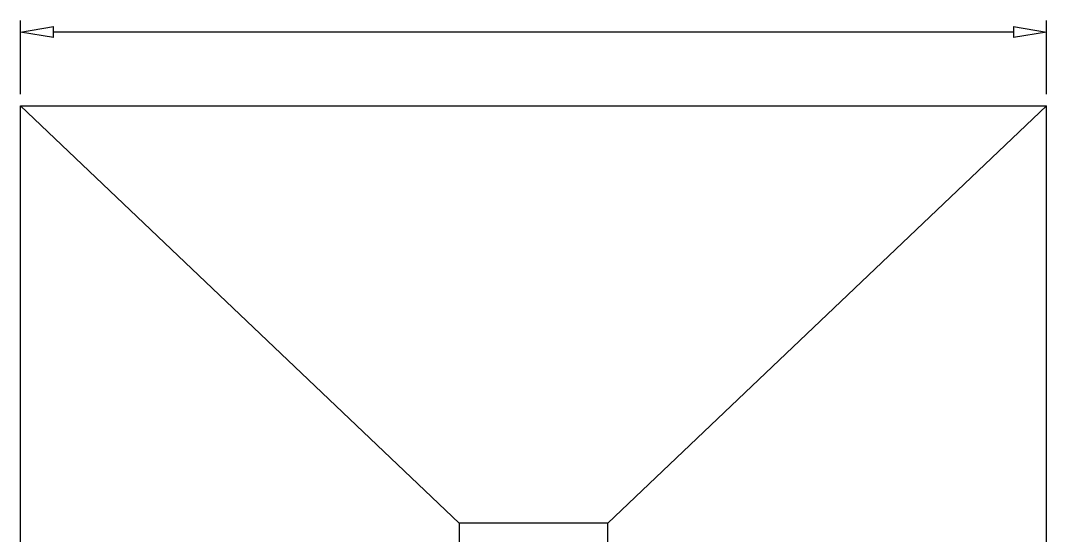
# Model space of a CAD drawing. Header units: millimetres. Extents: x 331487 to 517269, y 198509 to 399936.
# Drawn here: x 436684 to 439784, y 329351 to 330906 of the extents above; entities that cross this region are included whole.
import ezdxf

# ---------------------------------------------------------------- set-up
doc = ezdxf.new("R2010")
doc.units = ezdxf.units.MM
doc.header["$MEASUREMENT"] = 0
doc.layers.add('FOOTING', color=5, linetype='Continuous')

# ---------------------------------------------------------------- blocks, each defined once
blk = doc.blocks.new('_ClosedBlank')
at = {"color": 0, "linetype": 'ByBlock', "lineweight": -2}
for p, q in [((-1, 0.167), (0, 0)), ((-1, 0.167), (-1, -0.167)), ((0, 0), (-1, -0.167))]:
    blk.add_line(p, q, dxfattribs=at)

msp = doc.modelspace()

# ---------------------------------------------------------------- linework, layer by layer
at = {"layer": 'FOOTING', "color": 4}
for p, q in [((436684.3, 330683.5), (436684.3, 330906.2)), ((439784.3, 330683.5), (439784.3, 330906.2)), ((439684.3, 330871.2), (436784.3, 330871.2))]:
    msp.add_line(p, q, dxfattribs=at)
at = {"layer": 'FOOTING'}
for p, q in [((436684.3, 325448.5), (436684.3, 330648.5)), ((436684.3, 330648.5), (439784.3, 330648.5)), ((438009.3, 329388.5), (436684.3, 330648.5)), ((438459.3, 329388.5), (439784.3, 330648.5)), ((439784.3, 325448.5), (439784.3, 330648.5)), ((438009.3, 329388.5), (438009.3, 326708.5)), ((438459.3, 329388.5), (438009.3, 329388.5)), ((438459.3, 326708.5), (438459.3, 329388.5))]:
    msp.add_line(p, q, dxfattribs=at)

# ---------------------------------------------------------------- block references
at = {"layer": 'FOOTING', "color": 4, "xscale": 100, "yscale": 100, "zscale": 100, "rotation": 180}
msp.add_blockref('_ClosedBlank', (436684.3, 330871.2), dxfattribs=at)
at = {"layer": 'FOOTING', "color": 4, "xscale": 100, "yscale": 100, "zscale": 100}
msp.add_blockref('_ClosedBlank', (439784.3, 330871.2), dxfattribs=at)

doc.saveas('drawing.dxf')
